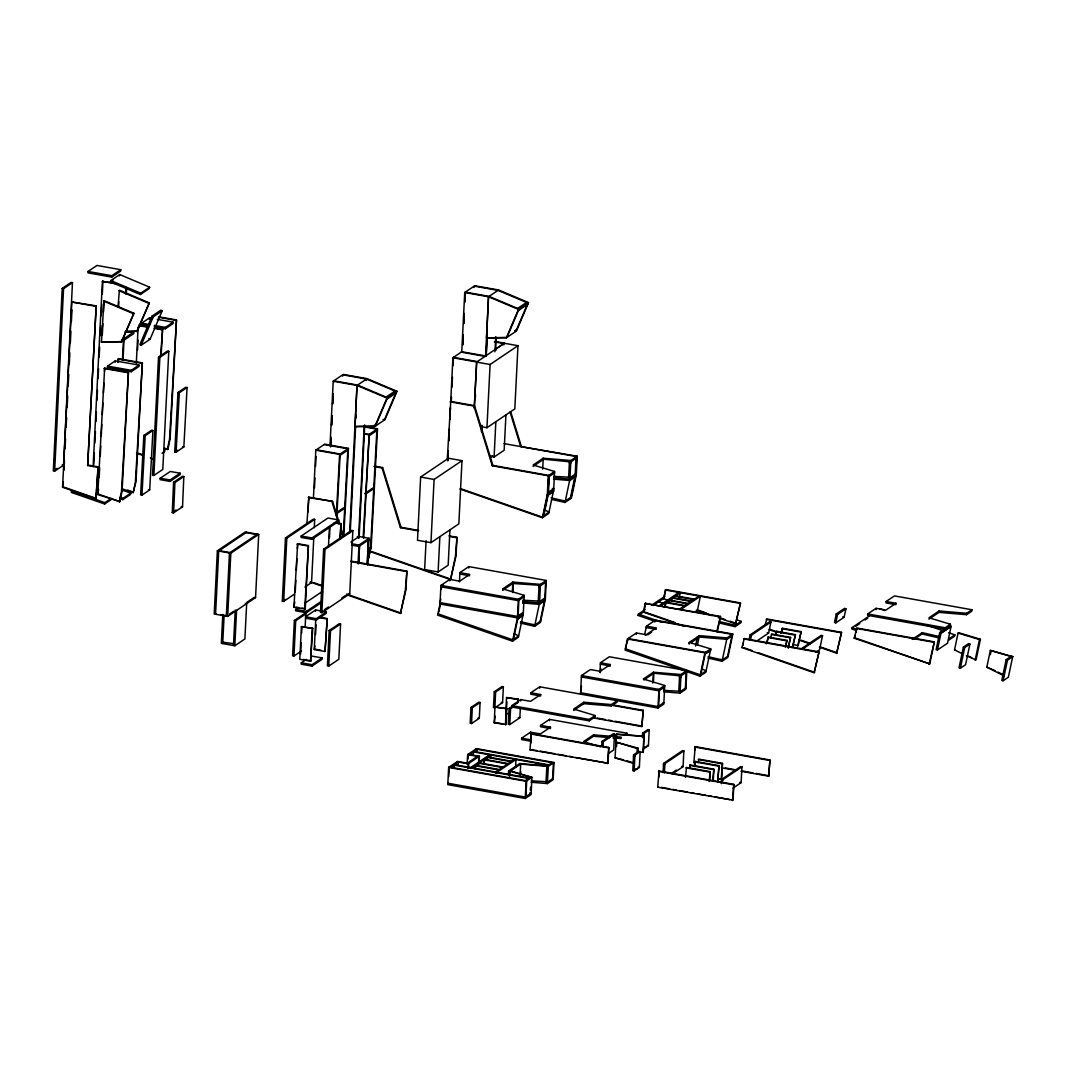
<?xml version="1.0" encoding="UTF-8"?>
<svg xmlns="http://www.w3.org/2000/svg" width="1066" height="1066" viewBox="0 0 1066 1066"><rect width="100%" height="100%" fill="white"/><g stroke="black" fill="none" stroke-linecap="round" stroke-linejoin="round"><path stroke-width="1.5" d="M172.279 512.586L173.571 482.298L182.486 476.302L183.832 476.529L182.539 506.803L173.625 512.813L172.279 512.586L176.09 510.001M173.625 512.813L174.917 482.538L183.832 476.529M358.736 563.581L359.482 546.058L358.136 545.819M367.37 563.954L368.383 540.049L367.197 563.767M101.43 342.106L103.975 300.612L133.916 313.244L121.83 341.64L101.43 342.106L121.83 341.64M102.323 335.137L102.882 323.624M103.429 312.125L103.895 302.264M118.02 307.061L119.379 290.232L149.32 302.864L137.234 331.246L125.095 331.686M118.593 306.662L118.832 301.731M355.045 426.533L357.003 385.439L367.077 378.657L397.018 391.275L384.919 419.671L374.859 426.467L355.045 426.533L375.432 426.067L387.518 397.685L386.278 396.978L395.193 390.969L396.432 391.675L396.059 392.981L387.158 398.99L387.518 397.685L357.59 385.053L333.791 380.802L333.725 382.201M356.017 417.925L356.177 414.634M486.549 337.869L488.521 296.774L498.582 289.979L528.523 302.611L516.437 331.006L506.363 337.789L486.549 337.869L506.95 337.402L519.035 309.007L517.796 308.314L526.697 302.304L527.95 303.011L527.577 304.316L518.676 310.313L519.035 309.007L489.094 296.388L465.309 292.137L464.816 302.051M487.295 334.191L487.135 337.482L486.975 336.056M62.214 288.406L53.3 470.932L54.646 471.172L63.56 465.162L72.461 282.65L71.116 282.41L62.214 288.406L63.56 288.646L72.461 282.65M54.646 471.172L63.56 288.646M107.519 366.118L107.453 367.517L131.211 371.728L138.953 366.504L139.02 365.105L115.261 360.894L107.519 366.118L131.278 370.328L139.02 365.105M115.195 362.293L115.261 360.894M131.211 371.728L131.278 370.328M152.571 318.507L149.4 317.948L141.658 323.171L141.591 324.57L147.921 325.69M149.333 319.347L149.4 317.948M165.337 328.781L165.403 327.382L173.158 322.159L173.078 323.558L165.337 328.781L154.25 326.822M330.567 446.907L330.966 438.619M332.019 417.046L331.619 425.334L332.059 415.54M332.672 403.774L333.152 393.807M316.349 449.772L340.174 454.009L340.027 455.382L347.783 450.158L347.849 448.773M376.884 429.158L376.818 430.557L369.076 435.781L369.142 434.382L377.511 428.772L371.141 547.618L368.356 558.477L370.555 548.017L376.924 429.158L364.212 426.906M453.37 358.749L453.436 357.35L477.275 361.574M462.724 344.971L463.217 335.017M463.777 323.398L464.27 313.444M464.829 301.825L465.242 293.523M496.063 350.154L496.13 348.755L503.872 343.532L503.805 344.931M88.238 465.109L98.099 466.868L95.94 498.875L62.561 487.255L71.822 301.998L96.193 305.862L87.652 465.496L96.193 305.862M62.561 487.255L63.387 481.912M63.973 470.333L64.466 460.405M65.053 448.826L65.546 438.899M66.119 427.319L66.625 417.392M67.118 407.478L67.691 395.899M68.184 385.972L68.77 374.393M69.263 364.465L69.85 352.886M70.343 342.959L70.916 331.379M71.409 321.466L71.995 309.886M88.052 271.457L87.985 272.856L111.77 277.107L120.685 271.097L120.751 269.698L96.966 265.447L88.052 271.457L111.837 275.708L120.751 269.698M93.128 466.655L102.389 281.397L114.062 282.996M93.781 464.616L94.368 453.037M94.861 443.11L95.434 431.53M95.94 421.603L96.433 411.676M97.006 400.096L97.512 390.183M98.085 378.603L98.578 368.676M99.165 357.097L99.658 347.17M100.231 335.59L100.737 325.663M101.23 315.749L101.803 304.17M102.309 294.243L102.962 281.011M95.94 498.875L98.099 466.868M97.766 494.531L104.641 368.09L128.44 372.314L122.07 491.16L119.872 501.633L97.766 494.531L98.592 489.161M99.178 477.555L99.671 467.601M100.257 455.995L100.75 446.041M101.243 436.087L101.83 424.481M102.323 414.527L102.909 402.921M103.402 392.968L103.895 383.014M104.481 371.408L104.641 368.09M111.77 277.107L111.837 275.708M117.806 362.387L118.553 358.682L142.351 362.893L135.982 481.739L133.197 492.612L122.43 488.868M118.393 362L118.553 358.682M122.443 360.295L123.523 338.735M125.761 293.95L126.094 287.314M123.03 359.908L124.016 340.001M126.348 293.55L126.588 288.58M136.288 363.679L138.114 327.195M137.541 350.021L138.034 340.067M158.541 357.07L152.531 475.223L153.877 475.463L162.792 469.453L168.788 351.3L167.442 351.06L158.541 357.07L159.887 357.31L168.788 351.3M153.877 475.463L159.887 357.31M160.193 478.248L160.127 479.647L169.987 481.406L180.047 474.623L180.127 473.224L170.267 471.465L160.193 478.248L170.054 480.006L180.127 473.224M169.987 481.406L170.054 480.006M217.357 550.802L214.213 614.016L227.671 616.415L255.56 597.613L258.705 534.412L245.247 532.001L217.357 550.802L230.829 553.214L258.705 534.412M222.794 614.429L221.355 643.331L234.826 645.743L244.9 638.947L246.659 603.623L245.313 603.383M222.701 643.571L224.073 616.148M227.671 616.415L230.829 553.214M233.481 645.503L235.24 610.178L236.585 610.418L234.826 645.743M294.296 594.228L283.663 601.384L282.317 601.144L285.461 537.944L313.351 519.142L314.697 519.382L314.283 527.697M283.663 601.384L286.821 538.183L314.697 519.382M293.923 607.274L297.654 543.673L308.42 545.592L305.276 608.806L293.923 607.274L294.749 601.89M295.255 591.91L295.828 580.264M296.321 570.283L296.908 558.637M297.401 548.657L297.654 543.673M305.142 626.755L305.782 613.909L304.436 613.67L294.363 620.465L292.604 655.79L293.95 656.03L301.505 650.94M298.36 607.62L295.682 609.419L295.615 610.818L306.382 612.737L321.093 602.836M293.95 656.03L295.708 620.705L305.782 613.909M301.198 536.038L301.132 537.437L311.898 539.356L338.628 521.341L338.695 519.955L327.928 518.023L301.198 536.038L311.978 537.97L338.695 519.955M301.411 626.768L299.786 659.294L310.566 661.226L312.764 628.3L301.411 626.768L312.764 628.3M306.888 523.886L308.807 497.142L332.579 501.393L339.334 523.393M300.612 654.031L301.185 642.638M301.665 632.884L301.984 626.368M308.047 511.96L308.807 497.142M306.328 659.401L301.292 662.785L301.212 664.185L311.992 666.117L322.065 659.321L322.132 657.922L311.352 656.003M304.703 609.192L308.42 545.592M306.382 612.737L306.462 611.351L321.159 601.437M313.404 498.275L315.803 450.172L324.677 444.162L348.462 448.386L343.785 535.865M311.898 539.356L311.978 537.97M314.483 487.935L314.976 477.981M315.563 466.375L316.056 456.421M304.916 587.06L311.552 582.596L313.79 537.677M310.566 661.226L312.178 628.687M311.992 666.117L312.058 664.718L322.132 657.922M315.523 611.364L315.589 609.965L326.369 611.897L326.303 613.296L316.229 620.079L305.462 618.16M319.534 617.174L327.222 618.547L325.023 651.473L314.257 649.554L315.789 618.64M314.257 649.554L314.99 645.903M315.563 634.51L316.042 624.756M316.229 620.079L316.296 618.693L326.369 611.897M323.638 549.177L320.493 612.39L321.839 612.63L349.728 593.829L352.873 530.615L351.527 530.375L323.638 549.177L324.983 549.416L352.873 530.615M322.345 592.803L322.412 591.403L305.036 603.116M321.839 612.63L324.983 549.416M329.994 445.708L333.218 381.188L343.279 374.406L367.077 378.657M330.567 445.308L330.98 437.047M332.632 403.961L333.125 394.034M328.448 547.018L329.434 527.057M329.447 538.317L329.94 528.336M325.023 651.473L327.222 618.547M329.167 630.526L327.409 665.85L328.754 666.09L338.828 659.294L340.587 623.97L339.241 623.73L329.167 630.526L330.513 630.766L340.587 623.97M342.626 376.191L342.706 374.792L366.491 379.043L396.432 391.675L384.346 420.071L383.094 419.364M328.754 666.09L330.513 630.766M339.721 538.97L341.04 523.606L340.294 538.57M349.621 533.08L357.003 385.439L333.218 381.188M350.274 531.414L355.604 426.387M358.536 538.29L364.266 425.307M366.424 380.442L366.491 379.043L366.118 380.349M359.109 537.89L364.745 425.094M358.029 563.834L358.975 545.046L369.036 538.263L367.703 564.953M358.616 563.448L359.482 546.058M400.47 613.443L405.386 590.098L406.892 571.123L405.959 589.711L400.47 613.443L347.596 595.041M420.644 477.048L417.486 540.262L430.957 542.661L458.846 523.859L461.991 460.659L448.52 458.247L420.644 477.048L434.102 479.46L461.991 460.659M426.08 540.675L424.641 569.577L438.113 571.989L448.173 565.193L449.932 529.869M430.957 542.661L434.102 479.46M438.113 571.989L439.872 536.664M459.433 581.903L459.899 572.615L469.76 574.374L459.686 581.157L449.825 579.398L440.924 585.407L439.991 603.996L437.646 615.135L512.533 641.199L518.342 637.281L523.259 613.936L517.45 617.854L512.533 641.199M447.267 459.473L450.758 401.429L474.53 405.68L492.878 465.402L492.292 465.789L473.957 406.079L450.172 401.829M440.511 604.995L440.578 603.609L439.991 603.996L517.45 617.854L518.382 599.265L524.192 595.348L523.193 615.322L517.969 618.853L518.036 617.454L513.399 639.467M440.804 599.052L440.071 602.596L517.53 616.454L523.339 612.537L522.393 612.843M441.271 589.565L441.431 586.407M447.76 460.739L448.266 450.851M448.759 440.964L449.346 429.438M449.839 419.551L450.425 408.025M447.76 460.579L448.253 450.625M448.746 440.671L449.332 429.065M449.825 419.111L450.412 407.505M450.665 402.522L452.903 357.75L461.765 351.74L485.563 355.951M451.238 402.135L451.491 397.165M451.984 387.211L452.49 377.257M453.063 365.651L453.476 357.35M449.759 580.797L449.825 579.398M461.751 352.073L464.723 292.524L474.796 285.741L498.582 289.979M462.657 345.064L463.164 335.137M463.737 323.558L464.23 313.631M450.545 579.624L455.462 556.265L456.968 537.291L456.048 555.879L450.545 579.624L369.689 551.482M468.534 768.173L468.774 763.429L457.567 761.417L448.653 767.427L447.8 784.629L525.258 798.474L531.068 794.556L531.921 777.367L510.521 770.891L509.575 771.198L509.348 775.941M448.773 776.514L449.239 767.04L526.697 780.885L525.911 796.688M474.143 287.527L474.21 286.128L498.009 290.378L527.95 303.011L515.851 331.393L514.611 330.7M453.716 768.213L453.876 765.055L528.643 778.433M454.303 767.826L454.462 764.668L529.229 778.033M474.383 406.999L476.622 362.094L504.498 343.145L494.984 341.466M458.18 765.215L458.327 762.057L450.585 767.28M468.734 568.005L468.813 566.606L546.272 580.464L545.339 599.052L540.422 622.397L534.612 626.315L520.421 623.05M481.805 431.13L482.072 425.72M485.536 356.484L488.521 296.774L464.723 292.524M486.203 355.778L487.202 336.083M486.109 356.097L487.189 334.537M467.161 764.109L467.641 754.635L476.542 748.625L554 762.483L553.147 779.672L547.338 783.59L531.095 782.244M467.974 758.979L468.214 754.248L479.42 756.247L479.1 762.563M467.947 768.559L468.187 763.816L479.42 756.247M470.972 707.464L470.186 723.268L471.532 723.521L479.287 718.297L480.073 702.494L478.727 702.254L470.972 707.464L472.318 707.717L480.073 702.494M471.532 723.521L472.318 707.717M486.949 427.706L490.094 364.492L517.969 345.704L514.825 408.904L486.949 427.706L480.953 426.64M470.586 768.506L470.626 767.56L489.6 754.768M473.277 755.034L473.437 751.876L548.204 765.241M494.944 351.753L495.783 336.643M495.597 349.701L496.183 338.095M474.903 768.879L475.063 765.721L498.715 769.945M490.48 456.381L490.413 457.78L491 457.381M475.489 768.493L475.649 765.321L499.301 769.559M477.155 752.423L477.315 749.265L469.56 754.488M478.527 762.963L478.834 756.633L467.641 754.635M478.594 766.401L478.741 763.243L502.406 767.467M489.6 456.221L494.091 457.034L495.85 421.71M483.697 764.482L483.924 759.738L507.589 763.976M484.27 764.095L484.51 759.352L508.162 763.576M487.215 760.578L487.375 757.42L511.04 761.644M505.924 414.914L504.165 450.238L494.091 457.034M490.8 758.166L490.96 755.008L471.971 767.8M496.116 706.945L502.579 702.587L503.365 686.784L502.019 686.544L494.264 691.767L493.478 707.571L494.824 707.811M506.816 708.677L495.024 707.064L506.816 708.677L506.03 724.48L494.238 722.868L495.61 692.007L503.365 686.784M494.238 722.868L495.144 716.152M546.272 580.464L540.462 584.381L512.853 582.076L502.779 588.872L502.712 590.271L513.332 583.102M505.844 711.755L506.55 697.537L518.329 699.149L518.183 702.307M505.444 724.867L506.23 709.063M512.386 591.377L512.853 582.076M506.497 709.783L506.896 701.881M512.866 592.576L513.252 584.674M512.866 705.945L509.095 708.49L508.309 724.294L509.788 724.56L519.862 717.764L520.328 708.29M509.788 724.56L510.574 708.757L514.358 706.212M508.455 774.183L508.615 771.024L519.795 763.483L521.141 763.722L509.961 771.264L508.615 771.024M663.825 691.767L680.068 693.127L685.878 689.209L686.81 670.607L681.001 674.525L653.391 672.233L643.318 679.029L664.731 685.491L663.798 704.093L657.989 708.011L539.729 686.797L530.815 692.807L530.748 694.193L540.609 695.965L540.675 694.566L530.601 701.348L520.741 699.589L511.84 705.599L511.773 706.998L589.231 720.843L595.041 716.925L595.108 715.539L573.695 709.063L583.768 702.267L611.378 704.573L617.187 700.655L617.107 702.041L611.298 705.958L583.702 703.667L573.628 710.462M509.721 776.008L509.961 771.264M518.103 616.068L518.889 600.265M517.596 702.694L518.329 699.149M522.873 603.369L523.033 600.211M515.571 767.373L515.957 759.472L496.983 772.277L496.929 773.223L495.583 772.983M520.674 700.988L520.741 699.589M626.915 734.621L626.981 733.221L549.523 719.377L540.622 725.373L540.555 726.772L550.402 728.531L550.482 727.145L540.409 733.928L530.548 732.169L521.647 738.178L521.567 739.564L531.254 741.296M520.035 775.169L520.768 763.656L548.377 765.961L547.338 783.59M520.594 774.795L520.754 771.624M525.258 798.474L526.111 781.285L531.921 777.367L530.575 777.127L525.351 780.645M542.701 469.093L543.234 458.22L570.843 460.512L577.239 456.208L576.306 474.796L571.389 498.142L564.993 502.446L552.388 499.554M530.482 733.555L530.548 732.169M529.975 749.784L531.348 733.595L608.806 747.453L608.02 763.256L529.975 749.784L537.011 750.557M530.881 743.082L531.348 733.595M523.219 603.01L539.463 604.355L540.462 584.381M530.362 790.319L530.522 787.161M460.006 489.054L542.421 517.743L547.338 494.397L548.27 475.796L554.573 471.478L553.587 491.466L548.35 494.984L548.43 493.598L543.78 515.598M492.292 465.296L548.843 475.409L547.844 493.984L542.927 517.33L460.432 488.614M548.843 475.409L547.924 493.998L543.007 517.343M548.497 492.199L549.283 476.395L547.937 476.156M539.649 688.196L539.729 686.797M539.463 604.355L544.686 600.838L544.753 599.438L540.116 621.451M544.833 598.053L545.619 582.249M552.068 762.63L546.845 766.161L546.058 781.964L547.404 782.204L553.214 778.287M549.456 720.763L549.523 719.377M552.628 778.673L553.414 762.87L475.956 749.025M553.614 479.14L569.844 480.5L570.843 460.512M569.844 480.5L575.08 476.968L575.147 475.583L570.51 497.582M575.214 474.183L576 458.38L574.654 458.14M580.53 694.153L581.463 675.564L590.364 669.555L600.225 671.313L610.298 664.531L610.232 665.917M581.503 686.038L580.61 692.753L658.068 706.611L663.878 702.694L662.932 703M583.702 703.667L583.768 702.267M589.231 720.843L589.298 719.457L595.108 715.539M584.688 742.176L593.495 736.246L593.575 734.847L609.805 736.193M599.971 672.06L600.438 662.759L609.352 656.763L686.81 670.607M600.158 672.713L600.225 671.313M600.558 671.673L600.718 668.502M601.717 746.173L601.957 741.43L613.137 733.888L614.482 734.128L613.696 749.931L608.726 753.289M603.063 746.413L603.303 741.67L614.482 734.128M607.433 763.642L608.806 747.453M611.298 705.958L611.378 704.573M633.417 763.403L615.055 757.859L616.468 734.021L644.077 736.313L643.291 752.116L639.866 752.29M615.842 746.653L616.468 734.021M616.548 746.48L616.708 743.322M627.981 639.973L628.047 638.574L705.505 652.432L705.439 653.818L710.449 650.26M636.309 634.35L636.375 632.964L646.236 634.723M633.577 754.875L632.791 770.678L634.137 770.918L639.36 767.4L640.146 751.597L638.8 751.357L633.577 754.875L634.923 755.114L640.146 751.597M634.137 770.918L634.923 755.114M637.028 753.262L637.255 748.532L638.188 748.212L638.041 751.383M641.852 726.559L643.224 710.369L641.852 726.559L593.442 717.898M642.425 737.685L642.651 733.128L647.875 729.61L649.221 729.85L648.434 745.654L643.211 749.171M643.118 752.556L643.997 733.368L649.221 729.85M654.697 621.944L654.777 620.559L732.235 634.403L732.155 635.802L726.932 639.334L699.323 637.028L691.194 642.518L691.261 641.119M652.845 683.106L653.391 672.233M653.485 681.161L653.871 673.259L643.931 679.961M657.989 708.011L658.921 689.409L664.731 685.491M658.641 706.212L659.428 690.422M657.709 787.174L659.068 770.985L733.834 784.349L733.048 800.153L657.709 787.174L658.282 786.788M658.761 777.301L659.068 770.985M663.572 690.355L663.718 687.197L664.664 686.89L658.855 690.808L581.396 676.95M663.079 772.61L663.545 763.416L682.52 750.611L683.866 750.864L683.079 766.667L672.233 773.969M664.424 772.85L664.891 763.656L683.866 750.864M680.068 693.127L681.001 674.525M685.371 688.196L686.158 672.393M689.249 643.824L689.329 642.425L699.389 635.642L726.999 637.934L732.808 634.017L655.35 620.159L646.449 626.168L644.677 634.563M685.451 777.301L686.504 767.427L710.169 771.664L709.703 781.138M689.449 768.506L690.195 764.948L713.847 769.186L713.301 780.245M690.035 768.106L690.195 764.948M697.391 638.334L697.457 636.948L695.552 646.023M699.323 637.028L699.389 635.642L697.484 644.717M740.977 771.238L768.613 776.181L769.972 759.991L695.205 746.613L693.846 762.816L694.419 762.417M695.059 749.784L695.205 746.613M694.552 766.587L695.378 761.457L719.03 765.681L717.671 781.884L719.03 765.681M695.139 766.188L695.378 761.457M698.083 762.683L698.83 759.125L722.482 763.363L721.695 779.166L717.964 778.993M709.117 781.538L710.169 771.664M712.714 780.632L713.847 769.186M726.932 639.334L726.999 637.934L722.082 661.28L707.891 658.015M721.122 779.552L722.482 763.363M721.389 783.643L721.602 779.393L740.577 766.587L741.923 766.827L741.137 782.631L732.995 788.12M741.923 766.827L722.948 779.632L722.895 780.578L721.549 780.339M732.475 800.553L733.834 784.349M768.613 776.181L769.972 759.991M928.926 619.173L938.999 612.377L966.596 614.682L971.832 611.151L971.899 609.752L894.441 595.907L886.113 601.517L886.046 602.916L895.906 604.675L895.973 603.276L885.899 610.072L876.039 608.313L867.711 613.923L867.644 615.322L945.102 629.167L945.169 627.781L950.406 624.25L950.339 625.649L939.666 632.751L936.121 649.54L937.44 649.994L947.514 643.211L951.059 626.395L949.739 625.942L939.666 632.751L940.985 633.204L951.059 626.395L940.985 633.204L937.44 649.994M875.972 609.699L876.039 608.313M938.999 612.377L939.066 610.991L966.675 613.283L971.899 609.752M966.596 614.682L966.675 613.283M119.285 502.019L121.484 491.546L128.44 372.314M133.197 492.612L135.395 482.138L142.351 362.893M143.843 435.448L140.619 494.864L141.965 495.104L149.706 489.894L152.931 430.477L151.585 430.224L143.843 435.448L145.189 435.688L152.931 430.477M141.965 495.104L145.189 435.688M160.58 356.164L162.578 329.367L161.153 355.778M167.322 449.665L169.534 439.192L176.49 319.947L170.12 438.806L167.908 449.266L164.257 448.586M174.744 451.917L177.969 392.501L185.724 387.278L187.07 387.531L183.845 446.947L176.09 452.171L174.744 451.917L177.329 450.172M176.09 452.171L179.315 392.741L187.07 387.531M336.323 515.464L339.601 454.396L348.462 448.386M336.816 516.73L340.174 454.009M343.199 536.265L347.889 448.773L324.091 444.549M363.16 537.131L369.222 434.395L363.653 538.383M474.21 408.185L476.689 361.96L452.903 357.75M475.329 397.885L475.503 394.593M481.486 431.89L481.845 425.281M104.921 502.659L71.555 491.04L71.275 492.385L104.641 503.991L104.921 502.659L111.29 498.368M119.698 498.595L122.777 499.661L123.056 498.328L130.812 493.105L121.577 489.894M130.812 493.105L130.518 494.437L122.777 499.661M154.05 456.088L153.411 459.073L150.346 458.007M164.937 450.158L164.657 451.491L162.072 453.237M368.396 558.491L368.676 557.145M438.806 612.004L440.578 603.609M534.612 626.315L539.529 602.97L545.339 599.052M564.993 502.446L569.924 479.1L576.306 474.796M570.803 498.528L575.733 475.183L576.653 456.594L504.031 443.603M636.375 632.964L627.461 638.96L625.116 650.1L700.002 676.164L705.812 672.246L710.729 648.901L689.329 642.425L689.036 643.784M628.047 638.574L625.409 648.768L700.282 674.831L706.092 670.914L701.681 668.688M655.297 621.425L638.134 615.455L638.414 614.109L645.05 609.632M717.191 632.151L720.509 616.415L645.197 603.449L643.371 612.124L684.199 626.328M645.769 603.05L643.944 611.724L638.134 615.455M718.324 617.774L735.607 623.783L740.497 602.943L665.77 589.578L663.358 598.639L669.635 600.824M665.77 589.578L663.945 598.253L653.671 605.168M664.571 607.327L665.57 602.596L684.332 605.954M665.157 606.94L665.824 603.782M671.593 601.237L672.26 598.079L691.021 601.437M679.295 597.413L680.295 592.669L660.88 605.755M700.002 676.164L704.932 652.818L710.729 648.901L710.662 650.3L705.226 653.778M700.868 674.432L705.505 652.432M716.938 630.979L720.509 616.415M727.598 656.416L732.235 634.403M732.808 634.017L727.891 657.362L722.082 661.28M719.337 623.01L735.087 626.635L735.367 625.289L741.176 621.371L736.499 619.746M735.607 623.783L740.497 602.943M741.176 621.371L740.897 622.717L735.087 626.635M741.896 647.595L744.308 638.534L819.034 651.899L814.144 672.739L741.896 647.595L742.482 647.209M742.789 645.756L743.388 642.865M749.185 639.493L750.171 634.843L769.572 621.758L770.945 622.011L768.613 633.057L756.967 640.919M750.531 639.827L751.53 635.096L770.945 622.011M765.028 625.142L766.827 618.96L841.554 632.338L836.663 653.178L819.394 647.169M766.361 643.757L768.28 637.042L787.041 640.399L785.722 646.636M767.28 641.785L768.28 637.042M770.598 637.575L771.851 634.03L790.612 637.388L788.32 648.288M775.422 634.856L776.661 631.299L795.436 634.656L792.811 647.115M775.995 634.457L776.661 631.299M780.805 633.404L782.377 628.274L801.152 631.632L798.194 645.65L793.077 644.45M781.378 633.017L782.377 628.274M785.149 647.022L787.041 640.399M788.067 647.115L790.612 637.388M792.225 647.502L795.436 634.656M797.608 646.036L801.152 631.632M814.144 672.739L819.034 651.899M822.539 635.602L803.124 648.701L801.779 648.461L821.193 635.363L822.539 635.602L819.541 649.834L816.05 652.192M836.264 613.949L834.491 622.411L835.811 622.877L844.125 617.254L845.911 608.793L844.592 608.34L836.264 613.949L837.583 614.416L845.911 608.793M835.811 622.877L837.583 614.416M836.663 653.178L841.554 632.338M869.323 615.975L852.067 627.621L851.774 628.953L856.464 630.579M854.239 638.214L856.891 628.021L934.349 641.879L929.712 663.878L854.239 638.214L855.412 635.016M855.998 632.218L856.598 629.42M914.401 639.067L921.943 633.977L922.237 632.644L939.572 636.629M929.126 664.278L934.349 641.879M954.83 634.883L954.55 636.215L948.74 640.133L949.02 638.8L954.83 634.883L948.593 632.711M963.371 654.284L954.536 649.847L958.081 633.057L959.014 632.818L980.414 639.28L976.07 659.934L966.302 655.75M963.371 647.129L959.027 667.782L960.346 668.249L965.569 664.718L969.927 644.064L968.608 643.611L963.371 647.129L964.69 647.595L969.927 644.064M960.346 668.249L964.69 647.595M975.137 660.187L979.481 639.533L980.414 639.28M1003.772 675.697L986.823 667.183L990.354 650.393L1012.7 656.629L1008.343 677.27L1003.119 680.801L1001.8 680.348L1006.157 659.694L1010.954 656.456L1012.7 656.629L1007.477 660.147L1003.119 680.801M990.327 654.724L990.967 651.672M990.354 650.393L1010.954 656.456M110.451 281.877L110.824 280.571L119.725 274.562L149.666 287.194L149.293 288.5L140.392 294.509L110.451 281.877L112.996 280.158M119.352 275.867L119.725 274.562M140.392 294.509L140.752 293.203L149.666 287.194M543.34 459.166L570.776 461.911L576.586 457.994M570.95 461.458L569.431 461.658L568.644 477.461L569.99 477.701L575.8 473.797M570.163 477.262L553.747 476.355M540.569 585.327L512.773 583.475M539.782 601.131L523.366 600.225M547.578 781.751L531.161 780.845M653.498 673.179L680.921 675.924L686.731 672.006M644.077 736.313L616.295 734.461M681.107 675.484L679.575 675.684L678.789 691.488L680.135 691.727L685.944 687.81M680.321 691.288L663.905 690.382M121.244 342.026L133.916 313.244M136.648 331.646L149.32 302.864M141.152 345.251L153.251 316.855L162.152 310.846L160.913 310.153L151.998 316.149L139.912 344.545L141.152 345.251L150.066 339.241L162.152 310.846M374.859 426.467L386.945 398.071L397.018 391.275M506.363 337.789L518.462 309.406L528.523 302.611M152.691 315.736L152.105 316.122L153.251 316.855M124.882 339.574L133.783 333.578L133.623 332.152L124.709 338.162L124.882 339.574L121.577 339.588M54.579 470.079L57.124 468.36M104.641 503.991L112.276 498.848M246.592 532.24L218.703 551.042L215.559 614.256L216.131 613.856M257.359 534.173L229.47 552.961L226.325 616.175L226.911 615.788L220.755 614.682M381.895 467.921L382.654 467.561L401.003 527.284L418.592 530.428M308.221 497.529L332.579 501.393M336.936 512.306L343.399 507.962L344.744 508.202L337.003 513.426M229.576 613.989L233.587 611.284M246.952 602.277L250.963 599.572M251.563 599.172L254.214 597.373L255.56 597.613M350.967 542.034L359.189 536.504L369.036 538.263M490.08 457.301L492.599 455.595M368.969 539.663L358.896 546.445L351.86 545.192M282.317 601.144L284.982 599.359M367.97 549.75L371.141 547.618M374.019 466.522L382.068 467.961L400.416 527.67L401.003 527.284M577.239 456.208L520.688 446.587L510.068 412.009M234.134 643.717L222.781 642.172M315.589 609.965L305.529 616.761L316.296 618.693M543.234 458.22L533.173 465.003L554.573 471.478M533.093 466.402L543.727 459.233M324.477 609.699L328.461 607.007M341.746 598.066L345.73 595.374M548.697 476.795L554.507 472.878L553.161 472.624M547.911 492.585L553.72 488.681L552.375 488.428M547.338 494.397L553.654 490.067L548.737 513.412L542.421 517.743M548.137 494.944L553.361 491.426M543.207 515.997L549.017 512.08L544.606 509.868M551.095 497.849L565.286 501.113L571.096 497.196M459.899 572.615L468.813 566.606M443.403 585.087L440.858 586.806L518.316 600.651L524.126 596.733L523.179 597.04M438.512 613.403L437.926 613.803L512.813 639.853L518.622 635.936L514.212 633.724M546.192 581.849L540.382 585.767L539.036 585.527L538.25 601.331L539.596 601.57L545.406 597.653M517.756 618.813L522.98 615.295M520.714 621.718L534.892 624.969L540.702 621.065M651.686 605.155L664.971 596.214M659.521 605.515L678.922 592.43M515.384 704.253L517.903 702.547M506.35 712.941L505.764 713.341L508.962 713.914M679.642 609.112L699.056 596.027M680.987 609.352L700.402 596.267L697.404 610.485L695.085 612.057M600.944 663.772L600.371 664.158L609.979 665.877M645.57 635.163L656.296 627.927L646.449 626.168L646.369 627.568L656.23 629.326M647.688 634.883L651.672 632.191M467.281 763.163L477.355 756.367M448.453 782.844L447.867 783.23L525.325 797.088L531.135 793.171L529.789 792.931M495.637 772.037L514.611 759.232M593.575 734.847L583.502 741.63L600.318 746.72M520.581 764.109L548.19 766.401L554 762.483M708.184 656.683L722.362 659.947L728.171 656.03M624.663 734.794L626.981 733.221M855.758 626.275L859.742 623.583M865.059 619.999L867.711 618.213M672.246 772.823L676.31 770.078M939.066 610.991L928.992 617.774L950.406 624.25M912.163 639.427L922.237 632.644M553.574 473.184L554.507 472.878M552.788 488.988L553.72 488.681M531.921 777.367L509.575 771.198M615.055 757.859L623.637 759.858M530.202 793.477L531.135 793.171M954.536 649.847L955.469 649.607M986.823 667.183L995.111 670.634M125.668 331.299L137.234 331.246M125.362 332.192L133.623 332.152M1010.914 656.616L1012.7 656.629M553.68 477.755L569.924 479.1M523.286 601.624L539.529 602.97M613.057 736.473L621.172 737.139L621.105 738.538L612.99 737.859M593.495 736.246L609.739 737.592M173.571 482.298L174.917 482.538M181.18 506.577L182.539 506.803M494.371 341.853L503.912 343.545M461.192 352.126L484.977 356.35M159.034 316.855L176.49 319.947M158.461 317.255L175.903 320.346M157.315 319.36L173.158 322.159M141.658 323.171L149.573 324.584M154.317 325.423L165.403 327.382M138.78 325.143L148.294 326.836M154.637 327.955L162.578 329.367M139.779 325.823L147.721 327.222M154.064 328.355L161.992 329.754M117.98 359.069L141.765 363.293M104.068 368.476L127.853 372.7M364.812 426.52L377.511 428.772M364.385 433.542L369.222 434.395M363.879 433.942L368.636 434.781M315.803 450.172L339.601 454.396M62.214 464.923L63.56 465.162M504.511 343.292L517.969 345.704M102.389 281.397L118.246 284.236M476.622 362.094L490.094 364.492M71.822 301.998L95.62 306.248M569.364 463.004L570.71 463.244M492.292 465.789L548.27 475.796M374.606 466.122L382.654 467.561M886.113 601.517L895.973 603.276M87.652 465.496L97.512 467.254M448.973 535.865L456.968 537.291M400.416 527.67L418.005 530.815M449.985 536.531L456.381 537.677M867.711 613.923L945.169 627.781M336.43 522.78L341.04 523.606M334.311 522.9L340.467 523.992M665.184 589.964L739.911 603.329M675.644 595.801L694.406 599.159M856.304 628.407L933.763 642.265M675.058 596.2L693.819 599.545M672.846 597.693L691.607 601.051M669.301 600.078L688.076 603.436M351.927 543.793L358.975 545.046M668.728 600.464L687.49 603.822M766.254 619.359L840.981 632.724M666.157 602.197L684.918 605.555M285.461 537.944L286.821 538.183M645.197 603.449L719.923 616.814M246.006 532.627L256.786 534.559M781.804 628.66L800.566 632.018M538.97 586.86L540.315 587.1M297.068 544.06L307.847 545.992M459.832 574.001L469.693 575.773M776.088 631.698L794.85 635.056M771.264 634.417L790.039 637.774M350.927 561.102L406.892 571.123M351.94 561.782L406.306 571.509M767.693 637.441L786.455 640.799M750.171 634.843L751.53 635.096M743.722 638.92L818.461 652.285M440.924 585.407L518.382 599.265M219.29 550.642L230.056 552.574M310.206 582.342L311.552 582.596M627.461 638.96L704.932 652.818M348.382 593.589L349.728 593.829M296.042 607.154L299.12 607.7M302.198 608.26L305.276 608.806M600.438 662.759L610.298 664.531M679.508 677.017L680.854 677.256M295.682 609.419L306.462 611.351M318.947 617.56L326.649 618.933M294.363 620.465L295.708 620.705M581.463 675.564L658.921 689.409M314.83 649.154L320.986 650.26M612.564 704.879L643.224 710.369M611.977 705.279L642.638 710.755M530.815 692.807L540.675 694.566M494.264 691.767L495.61 692.007M303.45 659.454L311.139 660.84M506.55 697.537L517.756 699.536M301.292 662.785L312.058 664.718M597.253 718.084L605.328 719.537M608.553 720.11L611.777 720.683M615.002 721.269L642.438 726.173M501.233 702.347L502.579 702.587M511.84 705.599L589.298 719.457M509.095 708.49L510.574 708.757M642.651 733.128L643.997 733.368M642.585 734.474L643.931 734.714M694.632 747.013L769.399 760.378M518.369 717.498L519.862 717.764M540.622 725.373L550.482 727.145M647.089 745.414L648.434 745.654M644.77 746.973L646.116 747.213M477.941 718.058L479.287 718.297M601.957 741.43L603.303 741.67M494.824 722.482L502.832 723.907M698.243 759.512L721.909 763.749M694.792 761.844L718.457 766.081M725.306 767.946L736.686 769.985M743.189 771.144L752.942 772.89M756.18 773.463L769.186 775.795M721.469 767.76L736.1 770.372M530.761 733.981L608.22 747.839M689.609 765.335L713.274 769.572M633.51 756.207L634.856 756.46M681.734 766.414L683.079 766.667M663.545 763.416L664.891 763.656M521.647 738.178L531.321 739.897M685.931 767.826L709.583 772.05M663.492 764.362L664.838 764.602M718.551 778.593L721.695 779.166M739.791 782.391L741.137 782.631M721.602 779.393L722.948 779.632M638.014 767.16L639.36 767.4M658.495 771.371L733.261 784.749M540.249 751.13L554.773 753.729M557.998 754.302L566.059 755.754M569.284 756.327L572.522 756.9M575.747 757.486L608.02 763.256M635.696 768.719L637.042 768.959M474.01 751.477L548.777 764.855M546.845 766.161L548.19 766.401M661.533 787.374L669.661 788.827M672.913 789.4L676.164 789.986M679.415 790.572L687.543 792.025M690.795 792.598L694.046 793.184M697.297 793.77L705.425 795.223M708.677 795.796L711.928 796.382M715.179 796.955L729.797 799.58M487.962 757.02L511.613 761.257M546.778 767.493L548.124 767.733M479.327 762.843L502.979 767.08M456.981 761.817L468.187 763.816M448.653 767.427L526.111 781.285M357.257 536.651L358.602 536.891M177.969 392.501L179.315 392.741M182.499 446.694L183.845 446.947M148.361 489.64L149.706 489.894M369.209 547.764L370.555 548.017M921.943 633.977L939.279 637.961M719.617 621.665L735.367 625.289M958.081 633.057L979.481 639.533M502.779 588.872L524.192 595.348M520.141 614.402L523.193 615.322M638.188 748.212L615.842 742.056L637.255 748.532M626.701 760.791L634.35 763.096M879.943 608.819L884.633 610.445M926.754 625.102L943.916 631.085M563.967 500.647L565.286 501.113M1006.157 659.694L1007.477 660.147M842.806 616.801L844.125 617.254M852.067 627.621L856.744 629.246M854.825 637.814L929.712 663.878M769.719 629.286L775.995 631.472M801.126 640.213L808.974 642.945M819.967 646.769L837.25 652.792M769.132 629.673L776.981 632.404M798.967 640.053L809.973 643.891M767.293 632.604L768.613 633.057M698.497 610.272L706.345 613.003M720.483 617.934L725.186 619.573M729.904 621.212L736.193 623.397M696.338 610.125L712.048 615.588M658.708 601.77L663.132 603.316M645.423 612.244L675.364 622.664M744.055 647.755L751.903 650.487M758.192 652.672L814.73 672.353M164.83 448.2L167.908 449.266M638.414 614.109L661.813 622.251M138.633 453.33L143.244 454.942M136.515 453.183L142.657 455.329M721.042 659.481L722.362 659.947M371.821 551.628L451.118 579.224M533.573 624.516L534.892 624.969M127.627 490.08L132.237 491.679M119.992 497.249L123.056 498.328M98.352 494.144L119.872 501.633M63.147 486.869L94.994 497.955M313.964 582.756L321.745 585.461M346.623 594.108L401.043 613.057M310.286 582.063L322.718 586.393M488.521 296.774L518.462 309.406M110.824 280.571L140.752 293.203M357.003 385.439L386.945 398.071M118.806 290.618L148.734 303.25M103.389 301.012L133.33 313.631M968.714 656.243L971.659 657.722M998.056 672.113L1003.932 675.058M374.193 425.374L375.432 426.067L375.272 424.654M148.827 338.535L150.066 339.241M510.641 411.623L521.261 446.188M340.787 528.11L343.199 535.958M331.992 501.78L338.761 523.779M340.68 530.068L342.612 536.358M515.691 329.98L515.851 331.393M372.434 488.348L364.692 493.571L366.038 493.811L373.78 488.588L372.434 488.348"/></g></svg>
